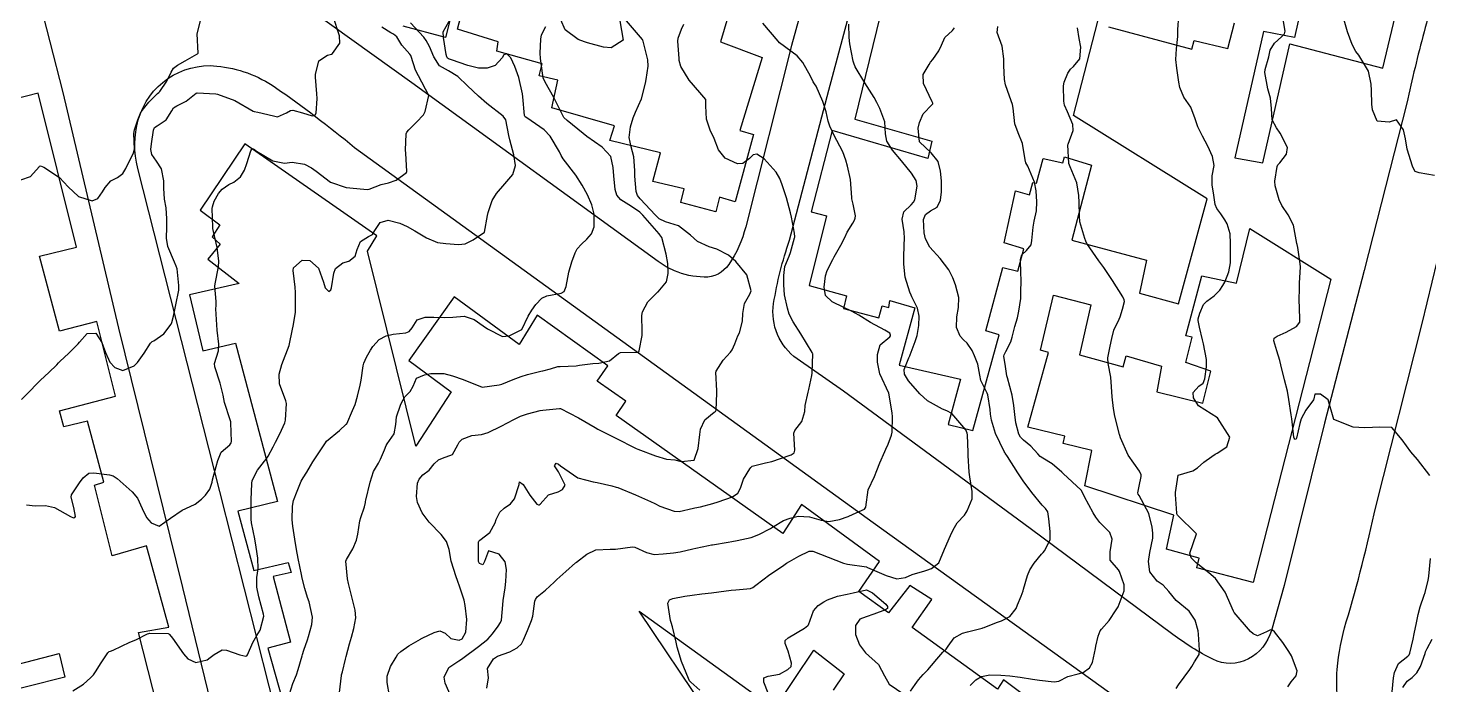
# Model space of a CAD drawing. Header units: metres. Extents: x 286371 to 293043, y 7462578 to 7466404.
# Drawn here: x 286510.7 to 286655.4, y 7465910.6 to 7465978.4 of the extents above; entities that cross this region are included whole.
import ezdxf

# ---------------------------------------------------------------- set-up
doc = ezdxf.new("R2010")
doc.units = ezdxf.units.M
doc.header["$MEASUREMENT"] = 0
for name, color, linetype in [('Curvas de Nivel 1m', 11, 'Continuous'), ('Curvas de Nivel 5m', 15, 'Continuous'), ('Edificações', 30, 'Continuous'), ('Vias primárias', 230, 'Continuous')]:
    doc.layers.add(name, color=color, linetype=linetype)

msp = doc.modelspace()

# ---------------------------------------------------------------- linework, layer by layer
at = {"layer": 'Curvas de Nivel 1m', "flags": 128}
for points, elevation in [([(286510.02, 7465940.08), (286510.81, 7465940.85), (286511.61, 7465941.71), (286511.78, 7465941.89), (286511.96, 7465942.05), (286512.82, 7465942.84), (286513.64, 7465943.66), (286513.82, 7465943.84), (286514.01, 7465944.02), (286514.85, 7465944.81), (286515.67, 7465945.63), (286515.85, 7465945.81), (286516, 7465945.99), (286516.8, 7465946.87), (286517.69, 7465946.92), (286518.31, 7465945.95), (286518.68, 7465944.92), (286519.13, 7465943.94), (286519.63, 7465943.38), (286520.46, 7465943.08), (286521.63, 7465943.55), (286521.82, 7465943.71), (286521.99, 7465943.9), (286522.68, 7465944.85), (286523.34, 7465945.88), (286523.51, 7465946.04), (286523.67, 7465946.11), (286524.72, 7465946.83), (286525.47, 7465947.85), (286525.54, 7465948.01), (286525.71, 7465948.66), (286525.9, 7465949.67), (286525.93, 7465949.84), (286526.24, 7465951.35), (286526.27, 7465951.84), (286526.09, 7465953.54), (286525.99, 7465953.84), (286525.8, 7465954.23), (286525.11, 7465955.86), (286524.99, 7465956.7), (286525, 7465957.86), (286525.03, 7465958.7), (286524.96, 7465959.86), (286524.78, 7465960.74), (286524.69, 7465961.86), (286524.71, 7465962.64), (286524.46, 7465963.86), (286523.96, 7465964.65), (286523.45, 7465965.36), (286523.37, 7465965.87), (286523.42, 7465966.44), (286523.63, 7465967.87), (286523.75, 7465968.13), (286524.01, 7465968.3), (286524.95, 7465968.92), (286525.52, 7465969.84), (286525.72, 7465970.16), (286526.04, 7465970.36), (286527.01, 7465970.86), (286528.06, 7465971.66), (286528.16, 7465971.7), (286530.06, 7465971.62), (286530.24, 7465971.59), (286532.05, 7465970.92), (286533.92, 7465969.83), (286534.03, 7465969.77), (286534.42, 7465969.71), (286536.03, 7465969.34), (286536.46, 7465969.24), (286537.37, 7465969.66), (286537.8, 7465969.9), (286538.04, 7465969.91), (286539.02, 7465969.64), (286540.03, 7465969.33), (286540.29, 7465969.36), (286540.44, 7465969.62), (286540.53, 7465971.14), (286540.51, 7465971.62), (286540.37, 7465973.34), (286540.37, 7465973.62), (286540.72, 7465975.02), (286541.61, 7465975.6), (286542.02, 7465975.7), (286542.13, 7465975.76), (286542.88, 7465976.85), (286542.86, 7465977.58), (286542.18, 7465979.59)], 681), ([(286515.3, 7465910), (286516.42, 7465910.7), (286517.14, 7465911.35), (286517.44, 7465911.68), (286517.66, 7465911.97), (286518.23, 7465912.9), (286518.93, 7465913.95), (286519.07, 7465914.06), (286519.19, 7465914.1), (286519.47, 7465914.22), (286521.2, 7465915.02), (286521.81, 7465915.29), (286523.02, 7465915.88), (286523.15, 7465915.94), (286523.22, 7465915.95), (286525.14, 7465915.92), (286525.22, 7465915.91), (286525.3, 7465915.84), (286525.61, 7465915.43), (286526.75, 7465913.82), (286527.17, 7465913.33), (286528.02, 7465912.94), (286529.17, 7465913.2), (286529.5, 7465913.45), (286529.92, 7465913.77), (286530.72, 7465914.23), (286531.18, 7465914.22), (286532.57, 7465913.73), (286533.17, 7465913.58), (286533.27, 7465913.62), (286533.33, 7465913.72), (286533.89, 7465915.01), (286534.32, 7465915.71), (286534.64, 7465916.28), (286535.03, 7465917.7), (286535.01, 7465917.92), (286534.51, 7465919.71), (286534.3, 7465920.7), (286534.31, 7465921.71), (286534.44, 7465922.59), (286534.41, 7465923.71), (286534.24, 7465924.82), (286534.09, 7465925.71), (286533.76, 7465927.34), (286533.72, 7465927.72), (286533.73, 7465929.41), (286533.72, 7465929.72), (286533.78, 7465931.39), (286533.84, 7465931.72), (286534.39, 7465932.79), (286535.1, 7465933.7), (286535.28, 7465933.91), (286535.49, 7465934.24), (286536, 7465935.19), (286536.24, 7465935.68), (286536.67, 7465936.54), (286537.2, 7465937.67), (286537.27, 7465937.94), (286537.38, 7465939.67), (286537.32, 7465939.93), (286536.65, 7465941.68), (286536.61, 7465942.67), (286536.88, 7465943.67), (286537.66, 7465945.65), (286538.01, 7465947.33), (286538.08, 7465947.65), (286538.31, 7465949.05), (286538.32, 7465949.65), (286538.29, 7465951.1), (286538.26, 7465951.65), (286538.05, 7465953.38), (286538.11, 7465953.65), (286539, 7465954.44), (286539.8, 7465954.42), (286540.68, 7465953.61), (286541.2, 7465952.17), (286541.36, 7465951.6), (286541.75, 7465951.22), (286541.95, 7465951.39), (286542.01, 7465951.59), (286542.25, 7465953.11), (286542.44, 7465953.58), (286543.2, 7465954.17), (286543.8, 7465954.35), (286544.48, 7465954.87), (286544.69, 7465955.55), (286545.01, 7465956.36), (286545.83, 7465956.9), (286546.25, 7465957.11), (286546.5, 7465957.52), (286547.05, 7465958.32), (286547.86, 7465958.57), (286549.09, 7465958.25), (286549.85, 7465957.91), (286550.64, 7465957.46), (286551.83, 7465956.75), (286552.98, 7465956.27), (286553.83, 7465956.15), (286555.15, 7465956.07), (286555.83, 7465956.14), (286556.66, 7465956.54), (286557.84, 7465957.35), (286558.15, 7465959.07), (286558.22, 7465959.35), (286558.63, 7465960.6), (286559.06, 7465961.34), (286559.92, 7465962.33), (286560.74, 7465963.3), (286561.03, 7465964.22), (286560.86, 7465965.3), (286560.44, 7465966.85), (286560.34, 7465967.31), (286560.02, 7465968.92), (286559.76, 7465969.32), (286558.05, 7465970.6), (286557.19, 7465971.36), (286556.08, 7465972.42), (286555.06, 7465973.39), (286554.1, 7465973.97), (286553.19, 7465974.51), (286552.59, 7465975.43), (286552.14, 7465976.49), (286551.81, 7465977.1), (286551.56, 7465977.44), (286550.18, 7465978.95)], 683), ([(286537.69, 7465909.66), (286538.02, 7465910.76), (286538.4, 7465911.65), (286538.59, 7465912.2), (286539, 7465913.64), (286539.04, 7465913.77), (286539.18, 7465914.2), (286539.54, 7465915.29), (286539.64, 7465915.63), (286539.98, 7465916.87), (286540.06, 7465917.62), (286539.7, 7465919.19), (286539.55, 7465919.63), (286539.28, 7465920.58), (286539, 7465921.64), (286538.91, 7465922.03), (286538.59, 7465923.65), (286538.42, 7465924.58), (286538.24, 7465925.65), (286538.03, 7465927.01), (286537.97, 7465927.66), (286537.99, 7465929.08), (286538.11, 7465929.65), (286538.47, 7465930.62), (286538.9, 7465931.64), (286539.1, 7465931.99), (286539.47, 7465932.59), (286539.87, 7465933.24), (286540.11, 7465933.63), (286540.65, 7465934.46), (286541.41, 7465935.61), (286541.52, 7465935.76), (286542.84, 7465936.88), (286543.54, 7465937.51), (286543.57, 7465937.53), (286543.59, 7465937.56), (286544.2, 7465938.92), (286544.47, 7465939.55), (286544.72, 7465940.41), (286544.97, 7465941.54), (286545.09, 7465942.06), (286545.31, 7465943.54), (286545.37, 7465943.81), (286545.65, 7465944.44), (286546.04, 7465945.15), (286546.29, 7465945.53), (286546.94, 7465946.25), (286547.68, 7465946.64), (286548.38, 7465946.8), (286549.69, 7465946.96), (286550.06, 7465947.1), (286550.35, 7465947.46), (286550.87, 7465948.29), (286551.71, 7465948.55), (286552.59, 7465948.55), (286553.71, 7465948.54), (286554.54, 7465948.57), (286555.71, 7465948.68), (286556.75, 7465948.33), (286557.7, 7465947.68), (286558.15, 7465947.35), (286559.68, 7465946.56), (286560.37, 7465946.63), (286561.69, 7465947.29), (286562.33, 7465948.67), (286562.7, 7465949.28), (286563.13, 7465949.88), (286563.74, 7465950.52), (286564.25, 7465950.75), (286565.75, 7465951.05), (286566.07, 7465951.23), (286566.26, 7465951.72), (286566.55, 7465953.22), (286566.84, 7465954.26), (286567.18, 7465955.2), (286567.4, 7465955.62), (286567.83, 7465956.1), (286568.39, 7465956.63), (286568.87, 7465957.18), (286569.16, 7465957.87), (286569.16, 7465959.18), (286568.92, 7465960.15), (286568.47, 7465961.19), (286567.92, 7465962.2), (286567.27, 7465963.2), (286565.96, 7465964.91), (286565.76, 7465965.23), (286565.56, 7465965.64), (286564.6, 7465967.25), (286564, 7465967.9), (286562.19, 7465969.12), (286562.02, 7465969.22), (286561.98, 7465969.29), (286561.95, 7465969.36), (286561.79, 7465971.29), (286561.75, 7465971.6), (286561.38, 7465973.3), (286560.97, 7465974.43), (286560.55, 7465975.31), (286560.13, 7465975.72), (286559.82, 7465975.62), (286559.64, 7465975.32), (286558.93, 7465974.52), (286558.11, 7465974.24), (286557.2, 7465974.27), (286556.11, 7465974.52), (286554.41, 7465975.11), (286554.12, 7465975.23), (286554.02, 7465975.3), (286553.95, 7465975.41), (286553.88, 7465975.66), (286553.59, 7465977.41), (286553.57, 7465978.01), (286554.18, 7465979.11)], 684), ([(286548.01, 7465909.5), (286547.77, 7465910.87), (286547.77, 7465911.51), (286548.13, 7465912.53), (286548.7, 7465913.49), (286548.89, 7465913.78), (286549.18, 7465914.08), (286550.02, 7465914.65), (286551.2, 7465915.36), (286551.26, 7465915.39), (286551.4, 7465915.45), (286552.63, 7465916.02), (286553.22, 7465916.2), (286553.76, 7465915.96), (286554.34, 7465915.41), (286555.2, 7465915.24), (286555.52, 7465915.39), (286555.9, 7465916.07), (286556.01, 7465917.37), (286555.83, 7465918.8), (286555.71, 7465919.38), (286555.28, 7465920.71), (286555.05, 7465921.39), (286554.91, 7465921.78), (286554.38, 7465923.4), (286554.16, 7465924.58), (286553.89, 7465925.41), (286553.36, 7465926.13), (286552.1, 7465927.43), (286551.4, 7465928.38), (286550.9, 7465929.45), (286550.81, 7465930.07), (286550.92, 7465931.45), (286551.06, 7465931.85), (286551.47, 7465932.31), (286552.12, 7465932.78), (286552.64, 7465933.43), (286553.06, 7465933.85), (286553.49, 7465934.02), (286554.51, 7465934.39), (286555.07, 7465935.39), (286555.22, 7465935.68), (286555.52, 7465935.98), (286556.53, 7465936.37), (286557.53, 7465936.46), (286558.22, 7465936.66), (286559.54, 7465937.32), (286560.84, 7465938.01), (286561.56, 7465938.35), (286562.25, 7465938.6), (286563.56, 7465938.92), (286563.85, 7465938.97), (286565.56, 7465939.15), (286565.66, 7465939.13), (286567.55, 7465938.18), (286569.25, 7465937.18), (286569.53, 7465937.01), (286569.87, 7465936.83), (286571.52, 7465936.01), (286573.29, 7465935.12), (286573.5, 7465935.02), (286573.65, 7465934.96), (286575.49, 7465934.27), (286576.63, 7465933.93), (286577.49, 7465933.83), (286578.13, 7465933.69), (286579.49, 7465933.82), (286579.9, 7465935.01), (286580.07, 7465936.46), (286580.15, 7465937.01), (286580.57, 7465937.98), (286581.56, 7465938.75), (286581.7, 7465938.85), (286581.76, 7465938.98), (286581.83, 7465940.74), (286581.83, 7465940.98), (286581.73, 7465942.88), (286581.75, 7465942.98), (286582.49, 7465944.13), (286583.22, 7465944.96), (286583.41, 7465945.21), (286583.67, 7465945.82), (286584, 7465946.63), (286584.15, 7465946.95), (286584.48, 7465948.16), (286584.5, 7465948.94), (286584.68, 7465949.99), (286585.24, 7465950.93), (286585.38, 7465951.3), (286584.93, 7465952.94), (286583.8, 7465954.32), (286583.03, 7465954.97), (286581.82, 7465955.58), (286581.02, 7465955.81), (286579.83, 7465956.37), (286579.09, 7465957.03), (286577.86, 7465957.99), (286576.52, 7465958.4), (286575.87, 7465958.71), (286575.47, 7465959.08), (286573.9, 7465960.78), (286573.63, 7465961.11), (286573.5, 7465961.52), (286573.36, 7465963.11), (286573.36, 7465963.69), (286573.25, 7465965.12), (286572.96, 7465966.14), (286572.75, 7465967.12), (286572.91, 7465968.22), (286573.18, 7465969.12), (286573.42, 7465969.73), (286574.05, 7465971.1), (286574.46, 7465972.71), (286574.52, 7465973.1), (286574.72, 7465974.48), (286574.71, 7465975.1), (286574.2, 7465977.05), (286574.18, 7465977.1), (286574.15, 7465977.23), (286572.48, 7465979.13)], 686), ([(286558.08, 7465910.29), (286558.24, 7465911.34), (286558.12, 7465912.3), (286558.77, 7465913.33), (286559.18, 7465913.59), (286560.45, 7465914.04), (286561.19, 7465914.44), (286561.64, 7465914.85), (286561.87, 7465915.28), (286562.25, 7465916.25), (286562.69, 7465917.27), (286562.81, 7465917.71), (286563.03, 7465919.27), (286563.09, 7465919.45), (286563.27, 7465919.71), (286564.13, 7465920.41), (286565.02, 7465921.24), (286565.16, 7465921.37), (286565.3, 7465921.51), (286566.22, 7465922.32), (286567.22, 7465923.21), (286567.28, 7465923.25), (286567.33, 7465923.29), (286568.41, 7465924.11), (286569.34, 7465924.56), (286570.81, 7465924.62), (286571.35, 7465924.62), (286573.1, 7465924.86), (286573.35, 7465924.83), (286574.54, 7465924.3), (286575.34, 7465924.09), (286576.27, 7465924.14), (286577.34, 7465924.25), (286578.03, 7465924.36), (286579.35, 7465924.66), (286579.65, 7465924.72), (286580.97, 7465925), (286581.28, 7465925.07), (286581.36, 7465925.08), (286582.99, 7465925.34), (286583.36, 7465925.42), (286583.92, 7465925.52), (286585.37, 7465925.82), (286586.15, 7465926.14), (286587.38, 7465926.76), (286587.46, 7465926.82), (286587.56, 7465926.89), (286588.7, 7465927.57), (286589.4, 7465927.84), (286590.23, 7465928.03), (286591.4, 7465927.95), (286592.6, 7465927.61), (286593.39, 7465927.49), (286594.5, 7465927.69), (286595.4, 7465928.01), (286595.92, 7465928.25), (286597.06, 7465928.75), (286597.2, 7465928.97), (286597.44, 7465930.74), (286598.09, 7465932.11), (286598.35, 7465932.73), (286598.67, 7465933.55), (286599.17, 7465934.72), (286599.28, 7465934.94), (286599.52, 7465935.47), (286599.86, 7465936.38), (286599.92, 7465936.71), (286599.97, 7465938.3), (286599.94, 7465938.71), (286599.59, 7465940.71), (286598.67, 7465942.73), (286598.43, 7465943.94), (286598.43, 7465944.73), (286598.68, 7465945.72), (286599.68, 7465946.55), (286599.76, 7465946.64), (286599.77, 7465946.71), (286599.69, 7465946.9), (286599.18, 7465947.23), (286597.7, 7465948.03), (286596.48, 7465948.76), (286595.72, 7465949.19), (286594.93, 7465949.58), (286593.73, 7465950.15), (286593.05, 7465950.81), (286592.92, 7465951.65), (286593.05, 7465952.82), (286593.23, 7465953.37), (286593.8, 7465954.51), (286593.9, 7465954.71), (286593.95, 7465954.8), (286594.63, 7465955.98), (286595.04, 7465956.79), (286595.3, 7465957.32), (286595.86, 7465958.26), (286596.05, 7465958.59), (286596.12, 7465958.77), (286596.13, 7465959.03), (286595.89, 7465960.23), (286595.77, 7465960.78), (286595.76, 7465960.92), (286595.62, 7465962.77), (286595.33, 7465964.15), (286595.15, 7465964.78), (286594.82, 7465965.63), (286594.21, 7465966.79), (286594, 7465967.18), (286593.49, 7465968.28), (286593.32, 7465968.8), (286593.1, 7465969.75), (286592.78, 7465970.81), (286592.08, 7465972.4), (286591.91, 7465972.65), (286591.78, 7465972.83), (286591.49, 7465973.44), (286590.69, 7465974.85), (286590.12, 7465975.53), (286588.31, 7465976.88), (286588.15, 7465977.03), (286586.58, 7465978.91)], 688), ([(286571.82, 7465979.14), (286572.14, 7465977.13), (286570.92, 7465976.36), (286570.13, 7465976.41), (286568.46, 7465976.87), (286568.14, 7465976.97), (286567.51, 7465977.2), (286566.17, 7465978.2), (286565.7, 7465979.23)], 686), ([(286640.79, 7465910.41), (286641.14, 7465910.93), (286641.67, 7465911.55), (286641.76, 7465912.07), (286641.18, 7465913.61), (286640.91, 7465914.08), (286640.28, 7465915), (286639.42, 7465916.1), (286639.22, 7465916.28), (286639.02, 7465916.31), (286638.58, 7465916.11), (286637.65, 7465915.69), (286637.21, 7465915.9), (286636.95, 7465916.14), (286635.25, 7465918.09), (286635.21, 7465918.17), (286635.19, 7465918.23), (286634.33, 7465920.18), (286633.31, 7465921.61), (286632.64, 7465922.2), (286631.33, 7465923.23), (286630.83, 7465923.72), (286630.69, 7465924.23), (286631.37, 7465926.22), (286629.4, 7465928.13), (286629.34, 7465928.26), (286629.32, 7465928.34), (286629.19, 7465930.26), (286629.21, 7465930.49), (286629.46, 7465932.25), (286631, 7465932.71), (286631.48, 7465933.02), (286632.11, 7465933.59), (286632.94, 7465934.2), (286633.28, 7465934.42), (286633.5, 7465934.52), (286634.5, 7465935.19), (286634.8, 7465936.18), (286633.55, 7465938.19), (286631.57, 7465939.41), (286631.05, 7465940.23), (286631.02, 7465940.8), (286631.6, 7465941.43), (286632.05, 7465941.77), (286632.21, 7465942.22), (286632.4, 7465943.44), (286632.4, 7465944.21), (286632.07, 7465945.82), (286631.99, 7465946.22), (286631.69, 7465947.53), (286631.53, 7465948.23), (286631.54, 7465948.4), (286631.72, 7465948.99), (286632.1, 7465949.86), (286632.43, 7465950.21), (286633.19, 7465950.76), (286633.76, 7465951.35), (286634.1, 7465951.85), (286634.3, 7465952.19), (286634.72, 7465953.24), (286634.88, 7465954.18), (286634.88, 7465955.23), (286634.88, 7465956.17), (286634.85, 7465957.18), (286634.54, 7465958.18), (286634.29, 7465958.61), (286633.88, 7465959.24), (286633.47, 7465959.77), (286633.29, 7465960.2), (286633.11, 7465961.4), (286632.99, 7465962.2), (286632.98, 7465963.16), (286633.18, 7465964.2), (286633.03, 7465965.14), (286632.54, 7465966.21), (286632, 7465967.24), (286631.49, 7465968.22), (286631.23, 7465969.03), (286630.78, 7465970.23), (286630.06, 7465971.28), (286629.63, 7465972.25), (286629.54, 7465972.8), (286629.34, 7465974.26), (286629.22, 7465975.15), (286629.29, 7465976.26), (286629.44, 7465977.54), (286629.45, 7465978.26), (286629.54, 7465979.61)], 693), ([(286655.47, 7465932.23), (286654.2, 7465933.87), (286653.51, 7465934.66), (286652.62, 7465935.9), (286651.54, 7465937.17), (286650.26, 7465937.21), (286649.54, 7465937.19), (286648.73, 7465937.15), (286647.54, 7465937.2), (286645.55, 7465938.01), (286644.98, 7465940.02), (286644.18, 7465940.62), (286643.59, 7465940.61), (286643.49, 7465940.14), (286643.45, 7465940.05), (286642.64, 7465938.98), (286642.17, 7465938.07), (286642.02, 7465937.6), (286641.7, 7465936.07), (286641.64, 7465935.96), (286641.52, 7465935.99), (286641.46, 7465936.08), (286641.42, 7465936.19), (286641.2, 7465938.08), (286641.14, 7465938.5), (286640.91, 7465940.08), (286640.76, 7465940.92), (286640.46, 7465942.09), (286640.08, 7465943.66), (286639.98, 7465944.1), (286639.66, 7465945.08), (286639.34, 7465946.11), (286639.39, 7465946.4), (286639.68, 7465946.61), (286640.61, 7465947.01), (286641.7, 7465947.59), (286642.02, 7465948.06), (286642, 7465949.8), (286641.98, 7465950.06), (286642, 7465951.82), (286642.01, 7465952.06), (286642.09, 7465953.76), (286642.08, 7465954.06), (286641.82, 7465955.77), (286641.75, 7465956.07), (286641.72, 7465956.18), (286641.38, 7465958.07), (286640.82, 7465959.14), (286640.17, 7465960.09), (286639.9, 7465960.66), (286639.49, 7465962.1), (286639.44, 7465962.59), (286639.68, 7465964.1), (286639.77, 7465964.28), (286639.96, 7465964.5), (286640.67, 7465965.39), (286640.76, 7465966.08), (286640.01, 7465967.56), (286639.61, 7465968.1), (286639.19, 7465968.94), (286639.12, 7465970.11), (286639.01, 7465971.16), (286638.74, 7465972.11), (286638.42, 7465973.8), (286638.45, 7465974.12), (286638.82, 7465975.41), (286638.99, 7465976.11), (286639.41, 7465976.84), (286640.15, 7465977.48), (286640.46, 7465977.79), (286640.52, 7465978.09), (286640.19, 7465980.09)], 694), ([(286510.53, 7465929.2), (286511.41, 7465929.1), (286512.49, 7465929.13), (286513.41, 7465928.92), (286515.06, 7465928), (286515.39, 7465927.87), (286515.51, 7465927.88), (286515.59, 7465927.99), (286515.41, 7465928.93), (286515.13, 7465930), (286515.18, 7465930.25), (286515.43, 7465930.65), (286515.98, 7465931.46), (286516.39, 7465931.98), (286516.97, 7465932.46), (286517.46, 7465932.51), (286519.09, 7465932.31), (286519.46, 7465932.18), (286519.87, 7465931.93), (286521.43, 7465930.56), (286521.98, 7465929.9), (286522.48, 7465928.81), (286522.92, 7465927.88), (286523.39, 7465927.33), (286524.23, 7465927.01), (286525.39, 7465927.84), (286526.59, 7465928.65), (286527.41, 7465929.03), (286527.95, 7465929.28), (286528.61, 7465929.8), (286529.01, 7465930.21), (286529.44, 7465930.82), (286529.69, 7465931.54), (286529.74, 7465931.78), (286530.1, 7465933.15), (286530.28, 7465933.77), (286530.62, 7465934.64), (286531.51, 7465935.4), (286531.67, 7465935.6), (286531.71, 7465935.75), (286531.62, 7465937.68), (286531.61, 7465937.75), (286531.55, 7465937.96), (286530.98, 7465939.76), (286530.82, 7465940.53), (286530.54, 7465941.77), (286529.97, 7465943.44), (286529.94, 7465943.78), (286530.34, 7465945.09), (286530.37, 7465945.77), (286530.22, 7465947.24), (286530.19, 7465947.78), (286530.09, 7465949.41), (286530.1, 7465949.78), (286530.12, 7465950.17), (286529.97, 7465951.78), (286529.99, 7465952), (286530.36, 7465953.77), (286530.39, 7465954.36), (286530.21, 7465955.77), (286529.85, 7465957.39), (286529.78, 7465957.7), (286529.77, 7465957.78), (286529.78, 7465957.85), (286529.71, 7465959.78), (286529.73, 7465959.94), (286529.9, 7465960.53), (286530.34, 7465961.34), (286530.72, 7465961.76), (286531.43, 7465962.24), (286531.93, 7465962.5), (286532.64, 7465963.03), (286533.02, 7465963.73), (286533.27, 7465964.41), (286533.7, 7465965.72), (286533.78, 7465965.91), (286533.98, 7465965.95), (286534.29, 7465965.71), (286535.96, 7465964.7), (286537.16, 7465964.46), (286537.96, 7465964.56), (286539.23, 7465964.36), (286539.95, 7465963.98), (286540.45, 7465963.62), (286541.93, 7465962.48), (286543.53, 7465961.96), (286543.92, 7465961.92), (286545.7, 7465961.75), (286545.91, 7465961.77), (286547.16, 7465962.27), (286547.92, 7465962.44), (286548.71, 7465962.71), (286549.76, 7465963.48), (286549.82, 7465963.6), (286549.69, 7465965.48), (286549.68, 7465965.78), (286549.74, 7465967.48), (286549.82, 7465967.67), (286550.01, 7465967.88), (286550.81, 7465968.68), (286551.51, 7465969.45), (286551.69, 7465969.8), (286552.06, 7465971.44), (286551.02, 7465973.46), (286550.69, 7465974.05), (286550.24, 7465975.47), (286550.21, 7465975.56), (286550.13, 7465975.69), (286549.3, 7465976.64), (286548.78, 7465977.49), (286548.41, 7465977.75), (286548.16, 7465977.89), (286547.22, 7465978.47)], 682), ([(286554.38, 7465909.41), (286553.75, 7465910.8), (286553.65, 7465911.42), (286554.15, 7465912.42), (286555.17, 7465913.1), (286555.36, 7465913.21), (286555.59, 7465913.39), (286557.19, 7465914.58), (286558.17, 7465915.34), (286558.66, 7465915.88), (286559.22, 7465916.69), (286559.49, 7465917.07), (286559.58, 7465917.32), (286559.71, 7465918.87), (286559.76, 7465919.32), (286559.97, 7465920.63), (286560.04, 7465921.31), (286560.11, 7465922.52), (286559.97, 7465923.31), (286559.34, 7465924.1), (286558.23, 7465924.45), (286557.82, 7465923.35), (286557.67, 7465923), (286557.32, 7465923.14), (286557.22, 7465923.36), (286557.21, 7465925.22), (286557.22, 7465925.36), (286557.25, 7465925.46), (286557.36, 7465925.57), (286558.37, 7465926.34), (286558.92, 7465927.33), (286559.04, 7465927.68), (286559.4, 7465928.44), (286559.86, 7465928.87), (286560.5, 7465929.31), (286560.91, 7465929.81), (286561.4, 7465931.3), (286561.41, 7465931.33), (286561.45, 7465931.56), (286561.81, 7465931.29), (286562.5, 7465930.2), (286563.23, 7465929.27), (286563.41, 7465929.2), (286563.47, 7465929.21), (286563.56, 7465929.26), (286564.44, 7465930.24), (286565.43, 7465930.53), (286565.88, 7465930.79), (286566.15, 7465931.22), (286565.46, 7465932.62), (286565.06, 7465933.24), (286565.21, 7465933.51), (286565.48, 7465933.4), (286565.69, 7465933.23), (286567.46, 7465932), (286569.06, 7465931.57), (286569.45, 7465931.51), (286570.97, 7465931.15), (286571.44, 7465931.04), (286571.6, 7465930.99), (286573.43, 7465930.23), (286574.97, 7465929.54), (286575.42, 7465929.33), (286575.95, 7465929.08), (286577.41, 7465928.54), (286577.92, 7465928.53), (286579.41, 7465928.86), (286579.55, 7465928.89), (286580.14, 7465929.01), (286581.42, 7465929.35), (286581.96, 7465929.52), (286583.43, 7465930.03), (286583.99, 7465930.39), (286584.27, 7465930.94), (286584.56, 7465931.84), (286585.22, 7465932.93), (286585.33, 7465933.07), (286585.48, 7465933.18), (286586.84, 7465933.55), (286587.49, 7465933.68), (286588.4, 7465933.97), (286589.5, 7465934.36), (286589.8, 7465934.56), (286589.89, 7465934.86), (286589.78, 7465936.61), (286589.88, 7465936.86), (286590.6, 7465937.79), (286590.9, 7465938.84), (286590.96, 7465939.46), (286591.24, 7465940.84), (286591.31, 7465941.12), (286591.62, 7465942.54), (286591.68, 7465942.78), (286591.68, 7465942.83), (286591.72, 7465944.77), (286591.7, 7465944.83), (286591.66, 7465944.92), (286590.51, 7465946.85), (286589.7, 7465948.07), (286589.3, 7465948.87), (286589.12, 7465949.48), (286588.82, 7465950.88), (286588.74, 7465951.9), (286588.73, 7465952.88), (286588.86, 7465953.81), (286589.29, 7465954.87), (286589.43, 7465955.25), (286589.83, 7465956.74), (286589.87, 7465956.83), (286589.87, 7465956.86), (286589.84, 7465957.22), (286589.55, 7465958.87), (286589.43, 7465959.32), (286589, 7465960.88), (286588.58, 7465962.22), (286588.34, 7465962.89), (286587.94, 7465963.54), (286586.7, 7465964.91), (286585.97, 7465965.37), (286585.58, 7465965.33), (286585.2, 7465964.94), (286584.5, 7465964.41), (286583.96, 7465964.38), (286582.67, 7465964.97), (286581.98, 7465965.82), (286581.53, 7465966.99), (286581.15, 7465967.86), (286580.74, 7465969), (286580.69, 7465970.36), (286580.67, 7465971.01), (286580.06, 7465971.74), (286578.96, 7465973.03), (286578.1, 7465974.43), (286577.93, 7465975.05), (286577.92, 7465975.25), (286577.81, 7465977.05), (286577.84, 7465977.36), (286578.16, 7465978.27), (286578.41, 7465978.8)], 687), ([(286580.05, 7465910.08), (286579.13, 7465910.9), (286579.01, 7465911.03), (286578.9, 7465911.27), (286578.16, 7465913.04), (286577.73, 7465914.51), (286577.63, 7465915.05), (286577.23, 7465916.61), (286577.09, 7465917.06), (286577.04, 7465917.26), (286576.77, 7465919.06), (286576.94, 7465919.39), (286577.27, 7465919.54), (286578.53, 7465919.78), (286579.28, 7465919.9), (286580.26, 7465920.03), (286581.28, 7465920.14), (286582.03, 7465920.23), (286583.29, 7465920.4), (286583.79, 7465920.45), (286585.29, 7465920.57), (286585.54, 7465920.68), (286585.86, 7465920.93), (286587.31, 7465922.03), (286588.59, 7465922.88), (286589.03, 7465923.17), (286589.33, 7465923.37), (286590.29, 7465923.9), (286591.35, 7465924.44), (286591.74, 7465924.43), (286593.33, 7465923.82), (286594.92, 7465923.18), (286595.32, 7465923.07), (286597.27, 7465922.79), (286597.31, 7465922.78), (286597.4, 7465922.74), (286599.3, 7465921.9), (286600.42, 7465921.57), (286601.3, 7465921.7), (286601.98, 7465922), (286603.31, 7465922.4), (286603.5, 7465922.46), (286603.99, 7465922.64), (286604.74, 7465923.22), (286605.34, 7465924.62), (286605.95, 7465926.03), (286606.24, 7465926.61), (286606.66, 7465927.33), (286607.4, 7465928.14), (286607.59, 7465928.4), (286607.69, 7465928.59), (286608.18, 7465929.82), (286608.21, 7465930.58), (286607.95, 7465932.09), (286607.89, 7465932.59), (286607.78, 7465934.31), (286607.77, 7465934.59), (286607.71, 7465936.42), (286607.67, 7465936.59), (286607.54, 7465936.95), (286606.1, 7465938.62), (286605.57, 7465938.91), (286605.13, 7465939.07), (286603.58, 7465939.95), (286602.79, 7465940.67), (286601.61, 7465942), (286601.21, 7465942.69), (286601.18, 7465943.15), (286601.65, 7465944.38), (286601.75, 7465944.59), (286601.78, 7465944.68), (286602.31, 7465946.04), (286602.51, 7465946.67), (286602.67, 7465947.7), (286602.71, 7465948.67), (286602.56, 7465949.5), (286601.97, 7465950.68), (286601.89, 7465950.82), (286601.75, 7465951.13), (286601.28, 7465952.69), (286601.13, 7465954.03), (286601.12, 7465954.69), (286601.16, 7465956.03), (286601.22, 7465956.68), (286601.17, 7465957.36), (286600.96, 7465958.69), (286601.12, 7465959.44), (286601.89, 7465960.15), (286602.14, 7465960.42), (286602.26, 7465960.67), (286602.51, 7465962.08), (286602.42, 7465962.67), (286601.94, 7465963.44), (286600.9, 7465964.69), (286599.98, 7465965.81), (286599.39, 7465966.71), (286599.25, 7465967.47), (286599.17, 7465968.72), (286598.66, 7465970.11), (286598.35, 7465970.73), (286598.06, 7465971.24), (286597.1, 7465972.75), (286596.11, 7465974.39), (286595.96, 7465974.77), (286595.91, 7465974.97), (286595.56, 7465976.77), (286595.5, 7465977.43), (286595.46, 7465978.78)], 689), ([(286608, 7465910.58), (286608.57, 7465911.14), (286609.15, 7465911.49), (286610.03, 7465911.67), (286611.15, 7465911.64), (286612.1, 7465911.57), (286613.15, 7465911.43), (286614.42, 7465911.21), (286615.14, 7465911.11), (286616.66, 7465910.93), (286617.14, 7465911.02), (286618.08, 7465911.5), (286619.15, 7465911.77), (286619.65, 7465911.92), (286620.3, 7465912.4), (286620.63, 7465912.94), (286620.93, 7465914.39), (286620.96, 7465914.63), (286621.21, 7465915.64), (286621.42, 7465916.19), (286621.56, 7465916.38), (286622.35, 7465917.26), (286623.06, 7465918.36), (286623.14, 7465918.47), (286623.26, 7465918.68), (286623.9, 7465920.34), (286623.9, 7465920.95), (286623.42, 7465922.34), (286623.32, 7465922.48), (286622.45, 7465923.48), (286622.45, 7465924.36), (286622.67, 7465925.67), (286622.41, 7465926.36), (286621.39, 7465927.37), (286620.95, 7465927.94), (286620.68, 7465928.39), (286619.8, 7465930.03), (286619.63, 7465930.4), (286619.44, 7465930.73), (286617.61, 7465932.43), (286617.47, 7465932.58), (286616.47, 7465933.45), (286615.49, 7465934.02), (286615.22, 7465934.2), (286614.97, 7465934.47), (286614.27, 7465935.25), (286613.51, 7465935.87), (286613.2, 7465936.19), (286613.02, 7465936.5), (286612.7, 7465937.66), (286612.59, 7465938.51), (286612.5, 7465939.44), (286612.31, 7465940.51), (286611.84, 7465942.3), (286611.79, 7465942.52), (286611.64, 7465943.48), (286611.48, 7465944.53), (286611.49, 7465944.69), (286611.66, 7465945.02), (286612.18, 7465946.01), (286612.31, 7465946.51), (286612.59, 7465947.62), (286612.87, 7465948.51), (286613.03, 7465949.2), (286613.21, 7465950.5), (286613.23, 7465951.02), (286613.24, 7465952.5), (286613.23, 7465953.05), (286613.2, 7465954.5), (286613.34, 7465954.98), (286613.82, 7465955.46), (286614.28, 7465956.04), (286614.37, 7465956.49), (286614.48, 7465957.86), (286614.6, 7465958.48), (286614.83, 7465959.53), (286614.88, 7465960.48), (286614.79, 7465961.6), (286614.64, 7465962.48), (286613.95, 7465964.13), (286613.72, 7465964.5), (286613.67, 7465964.79), (286613.39, 7465966.5), (286612.94, 7465967.57), (286612.61, 7465968.52), (286612.43, 7465970.13), (286612.35, 7465970.52), (286612.06, 7465971.37), (286611.63, 7465972.53), (286611.53, 7465973.09), (286611.46, 7465974.53), (286611.45, 7465975.21), (286611.29, 7465976.54), (286610.78, 7465977.93), (286610.86, 7465978.54)], 691), ([(286629.27, 7465910.26), (286629.51, 7465910.64), (286630.69, 7465912.23), (286630.87, 7465912.52), (286631.17, 7465912.99), (286631.63, 7465913.77), (286631.66, 7465914.22), (286631.58, 7465915.86), (286631.53, 7465916.22), (286631.24, 7465917.32), (286630.6, 7465918.23), (286629.27, 7465919.35), (286628.49, 7465920.27), (286627.91, 7465920.9), (286627.3, 7465921.34), (286626.55, 7465922.3), (286626.4, 7465923.37), (286626.56, 7465924.3), (286626.86, 7465925.78), (286626.87, 7465926.29), (286626.77, 7465926.9), (286626.45, 7465928.3), (286625.43, 7465930.17), (286625.34, 7465930.32), (286625.31, 7465930.44), (286625.45, 7465931.13), (286625.64, 7465932.13), (286625.64, 7465932.31), (286625.47, 7465932.69), (286624.32, 7465934.33), (286623.52, 7465936.11), (286623.45, 7465936.35), (286623.42, 7465936.45), (286622.93, 7465938.35), (286622.79, 7465939.13), (286622.66, 7465940.36), (286622.59, 7465941.37), (286622.53, 7465942.36), (286622.24, 7465943.77), (286622.2, 7465944.37), (286622.45, 7465945.58), (286622.62, 7465946.36), (286622.82, 7465947.24), (286623.36, 7465948.35), (286623.47, 7465948.59), (286623.73, 7465949.4), (286623.92, 7465950.17), (286623.9, 7465950.34), (286623.75, 7465950.66), (286622.69, 7465952.36), (286621.79, 7465953.7), (286621.28, 7465954.38), (286620.05, 7465956.18), (286619.94, 7465956.4), (286619.84, 7465956.69), (286619.33, 7465958.41), (286619.27, 7465959.01), (286619.25, 7465960.41), (286619.21, 7465961.11), (286619.02, 7465962.42), (286618.31, 7465964.07), (286618.19, 7465964.43), (286618.09, 7465966.33), (286618.11, 7465966.43), (286618.61, 7465967.82), (286618.58, 7465968.43), (286618.03, 7465969.74), (286617.73, 7465970.44), (286617.65, 7465970.84), (286617.64, 7465972.44), (286617.7, 7465972.82), (286618.09, 7465973.73), (286618.36, 7465974.17), (286618.67, 7465974.43), (286619.32, 7465975.22), (286619.42, 7465976.42), (286619.24, 7465977.33), (286619.06, 7465978.42)], 692), ([(286651.57, 7465909.92), (286651.7, 7465911.36), (286651.81, 7465911.91), (286652.23, 7465912.84), (286653.18, 7465913.59), (286653.34, 7465913.74), (286653.4, 7465913.89), (286653.74, 7465915.35), (286653.86, 7465915.88), (286654.07, 7465917.04), (286654.26, 7465917.88), (286654.46, 7465918.67), (286654.87, 7465919.87), (286654.97, 7465920.17), (286655.3, 7465921.43), (286655.36, 7465921.81), (286655.37, 7465921.86), (286655.53, 7465923.67)], 694)]:
    msp.add_lwpolyline(points, dxfattribs=dict(at, elevation=elevation))
at = {"layer": 'Curvas de Nivel 5m', "flags": 128}
for points, elevation in [([(286509.92, 7465962.75), (286510.92, 7465963.08), (286511.83, 7465964.06), (286511.87, 7465964.13), (286511.95, 7465964.18), (286512.32, 7465964.05), (286513.93, 7465962.97), (286514.81, 7465962.01), (286515.9, 7465961.02), (286517.29, 7465960.58), (286517.9, 7465960.82), (286518.37, 7465961.49), (286518.63, 7465961.95), (286519.24, 7465962.63), (286519.93, 7465962.99), (286520.47, 7465963.4), (286520.79, 7465963.92), (286521.58, 7465965.51), (286521.68, 7465965.9), (286521.6, 7465967.5), (286521.67, 7465967.9), (286522.02, 7465968.93), (286522.3, 7465969.62), (286522.46, 7465969.89), (286523.17, 7465970.76), (286524.06, 7465971.65), (286524.18, 7465971.75), (286524.29, 7465971.86), (286525.02, 7465972.91), (286525.46, 7465973.84), (286525.69, 7465974.25), (286526.11, 7465974.58), (286526.91, 7465975.02), (286528.12, 7465975.7), (286528.19, 7465975.73), (286528.26, 7465975.8), (286528.15, 7465977.8), (286528.55, 7465979.42)], 680), ([(286655.93, 7465963.18), (286654.35, 7465963.47), (286653.94, 7465963.59), (286653.79, 7465963.89), (286653.69, 7465964.15), (286653.12, 7465965.9), (286652.94, 7465966.96), (286652.73, 7465967.9), (286652.03, 7465968.93), (286651.28, 7465968.67), (286650.03, 7465968.79), (286649.53, 7465969.95), (286649.47, 7465970.54), (286649.44, 7465971.95), (286649.42, 7465972.62), (286649.13, 7465973.96), (286648.13, 7465975.6), (286647.82, 7465975.98), (286647.43, 7465976.7), (286646.97, 7465977.99), (286646.49, 7465979.7)], 695), ([(286542.85, 7465909.85), (286543.06, 7465911.58), (286543.07, 7465911.65), (286543.15, 7465911.97), (286543.47, 7465913.27), (286543.54, 7465913.57), (286543.89, 7465914.87), (286544.08, 7465915.56), (286544.34, 7465916.43), (286544.54, 7465917.55), (286544.47, 7465918.33), (286544.17, 7465919.56), (286543.78, 7465921.07), (286543.69, 7465921.57), (286543.51, 7465923.38), (286543.56, 7465923.57), (286544.24, 7465924.67), (286544.61, 7465925.56), (286544.74, 7465926.18), (286544.96, 7465927.55), (286545.04, 7465927.91), (286545.42, 7465929), (286545.53, 7465929.43), (286545.55, 7465929.54), (286545.57, 7465929.68), (286546.01, 7465931.53), (286546.37, 7465932.63), (286546.87, 7465933.51), (286547.1, 7465933.9), (286547.5, 7465934.88), (286547.67, 7465935.34), (286547.78, 7465935.5), (286548.49, 7465936.53), (286548.68, 7465937.49), (286548.75, 7465938.29), (286549.14, 7465939.48), (286549.27, 7465939.79), (286549.59, 7465940.35), (286550.15, 7465940.91), (286550.47, 7465941.46), (286550.79, 7465942.28), (286551.62, 7465942.6), (286552.29, 7465942.76), (286553.62, 7465942.74), (286554.51, 7465942.51), (286555.62, 7465942.13), (286557.6, 7465941.35), (286559.35, 7465941.59), (286559.61, 7465941.65), (286560.79, 7465942.13), (286561.62, 7465942.46), (286562.26, 7465942.65), (286563.63, 7465942.99), (286563.85, 7465943.04), (286564.63, 7465943.25), (286565.41, 7465943.46), (286565.64, 7465943.49), (286567.3, 7465943.55), (286567.64, 7465943.6), (286569.02, 7465943.8), (286569.64, 7465943.82), (286570.75, 7465944.05), (286571.66, 7465944.81), (286571.87, 7465944.92), (286573.65, 7465944.97), (286573.75, 7465945), (286573.81, 7465945.1), (286574.1, 7465946.68), (286574.12, 7465947.1), (286574.07, 7465948.74), (286574.13, 7465949.1), (286574.69, 7465950.14), (286575.61, 7465951.08), (286575.69, 7465951.14), (286575.76, 7465951.19), (286576.61, 7465952.22), (286576.81, 7465953.06), (286576.75, 7465954.11), (286576.6, 7465955.06), (286576.14, 7465956.77), (286575.94, 7465957.07), (286575.85, 7465957.18), (286574.19, 7465959.1), (286573.88, 7465959.4), (286573.02, 7465959.98), (286571.9, 7465960.67), (286571.5, 7465961.14), (286571.32, 7465961.74), (286571.17, 7465963.15), (286571.1, 7465964), (286570.88, 7465965.15), (286569.98, 7465966.09), (286568.41, 7465967.19), (286568, 7465967.51), (286566.38, 7465968.86), (286566.02, 7465969.16), (286565.98, 7465969.23), (286565.94, 7465969.31), (286564.99, 7465971.24), (286564.08, 7465972.81), (286563.89, 7465973.26), (286563.84, 7465973.51), (286563.6, 7465975.26), (286563.59, 7465975.81), (286563.63, 7465977.26), (286563.71, 7465977.71), (286564.17, 7465978.54)], 685), ([(286601.81, 7465909.99), (286602.29, 7465910.67), (286602.64, 7465911.16), (286603.15, 7465911.69), (286603.62, 7465912.18), (286604, 7465912.64), (286604.53, 7465913.28), (286605.18, 7465913.99), (286605.5, 7465914.31), (286605.73, 7465914.62), (286606.34, 7465915.48), (286607.21, 7465915.97), (286607.7, 7465916.11), (286609.22, 7465916.49), (286609.28, 7465916.51), (286609.44, 7465916.56), (286610.7, 7465917.08), (286611.23, 7465917.25), (286612.08, 7465917.68), (286612.73, 7465918.51), (286612.89, 7465918.87), (286613.27, 7465919.78), (286613.46, 7465920.32), (286613.51, 7465920.5), (286613.9, 7465921.9), (286614.16, 7465922.49), (286614.61, 7465923.2), (286615.34, 7465924.1), (286615.51, 7465924.3), (286615.65, 7465924.47), (286616.24, 7465925.58), (286616.26, 7465926.46), (286616.1, 7465927.76), (286616, 7465928.47), (286615.76, 7465928.82), (286615.41, 7465929.18), (286614.37, 7465930.49), (286613.45, 7465931.69), (286612.9, 7465932.51), (286611.83, 7465934.18), (286611.61, 7465934.53), (286611.56, 7465934.6), (286611.5, 7465934.7), (286610.62, 7465936.55), (286610.18, 7465937.93), (286610.09, 7465938.56), (286610.04, 7465939.03), (286609.82, 7465940.56), (286609.76, 7465940.73), (286609.6, 7465941.01), (286609.09, 7465942.04), (286608.98, 7465942.57), (286608.78, 7465943.71), (286608.43, 7465944.58), (286608.19, 7465945.11), (286607.67, 7465945.88), (286607.31, 7465946.22), (286606.95, 7465946.6), (286606.59, 7465947.5), (286606.61, 7465948.6), (286606.78, 7465949.55), (286606.8, 7465950.6), (286606.46, 7465951.91), (286606.19, 7465952.61), (286605.79, 7465953.45), (286604.89, 7465954.63), (286603.82, 7465955.78), (286603.38, 7465956.65), (286603.23, 7465957.26), (286603.17, 7465958.65), (286603.36, 7465959.16), (286603.88, 7465959.54), (286604.59, 7465959.92), (286604.94, 7465960.63), (286605.03, 7465961.51), (286605.01, 7465962.63), (286604.94, 7465963.63), (286604.68, 7465964.63), (286603.97, 7465965.53), (286602.76, 7465966.66), (286602.63, 7465968.05), (286602.77, 7465968.66), (286603.15, 7465969.54), (286604.05, 7465970.52), (286604.12, 7465970.58), (286604.12, 7465970.64), (286604.06, 7465970.8), (286603.16, 7465972.66), (286603.15, 7465973.61), (286603.74, 7465974.65), (286603.9, 7465974.86), (286604.12, 7465975.14), (286604.74, 7465976.03), (286605.01, 7465976.63), (286605.37, 7465977.41), (286606.17, 7465978.16), (286606.37, 7465978.42)], 690), ([(286587.12, 7465909.78), (286586.68, 7465910.91), (286586.69, 7465911.36), (286587.14, 7465911.52), (286588.3, 7465911.73), (286589.15, 7465912.2), (286589.5, 7465912.53), (286589.55, 7465912.87), (286589.18, 7465914.11), (286588.88, 7465914.88), (286588.87, 7465915.2), (286589.2, 7465915.49), (286590.87, 7465916.49), (286591.22, 7465916.75), (286591.28, 7465916.83), (286591.82, 7465918.26), (286592.3, 7465918.82), (286592.88, 7465919.19), (286593.26, 7465919.39), (286594.28, 7465919.78), (286595.27, 7465920), (286595.91, 7465920.13), (286597.28, 7465920.42), (286597.89, 7465920.12), (286599.26, 7465918.95), (286599.45, 7465918.71), (286599.45, 7465918.51), (286599.25, 7465918.36), (286598.05, 7465917.93), (286597.24, 7465917.65), (286596.59, 7465917.4), (286596.13, 7465916.76), (286596.16, 7465915.81), (286596.55, 7465914.75), (286597.18, 7465913.95), (286598.51, 7465912.72), (286599.15, 7465911.56), (286599.62, 7465910.71), (286601.12, 7465909.68)], 690), ([(286652.67, 7465910.36), (286653.14, 7465911), (286653.64, 7465911.39), (286654.11, 7465911.88), (286654.51, 7465912.53), (286654.98, 7465913.87), (286655.03, 7465914.03), (286655.19, 7465914.38), (286655.72, 7465915.35)], 695)]:
    msp.add_lwpolyline(points, dxfattribs=dict(at, elevation=elevation))
at = {"layer": 'Edificações'}
for points in [[(286557.05, 7465990.21), (286553.78, 7465977.41), (286549.41, 7465978.59)], [(286583.22, 7465980.45), (286582.2, 7465976.98), (286586.5, 7465975.35), (286584.21, 7465967.83), (286585.61, 7465967.42), (286583.7, 7465960.48), (286582.1, 7465960.95), (286581.72, 7465959.43), (286578.12, 7465960.38), (286578.44, 7465961.81), (286575.22, 7465962.55), (286575.99, 7465965.51), (286570.77, 7465966.81), (286571.24, 7465968.3), (286564.78, 7465970.16), (286565.41, 7465973.02), (286563.47, 7465973.47), (286563.79, 7465974.71), (286559.1, 7465976.02), (286559.24, 7465976.98), (286555.02, 7465978.27), (286557.96, 7465989.46)], [(286599.81, 7465984.24), (286596.09, 7465968.98), (286604.02, 7465966.71), (286603.63, 7465964.94), (286593.72, 7465967.84), (286591.57, 7465959.45), (286593.16, 7465959.02), (286591.36, 7465951.82), (286595.23, 7465950.78), (286594.92, 7465949.45), (286598.57, 7465948.48), (286598.91, 7465949.75), (286599.57, 7465949.56), (286599.69, 7465950.27), (286602.27, 7465949.52), (286600.66, 7465943.62), (286606.99, 7465942.16), (286605.73, 7465937.48), (286608.26, 7465936.88), (286610.98, 7465946.75), (286609.62, 7465947.15), (286611.35, 7465953.69), (286612.92, 7465953.3), (286613.52, 7465955.6), (286611.5, 7465956.25), (286612.67, 7465961.6), (286614.12, 7465961.2), (286614.46, 7465962.46), (286614.84, 7465962.4), (286615.53, 7465964.94), (286617.57, 7465964.48), (286617.74, 7465965.1), (286620.51, 7465964.25), (286618.48, 7465956.52), (286626.21, 7465954.45), (286625.46, 7465951.03), (286629.5, 7465949.94), (286632.45, 7465960.79), (286618.65, 7465969.37), (286623.46, 7465987.93)], [(286643.17, 7465984.94), (286641.5, 7465977.43), (286638.29, 7465978.03), (286635.33, 7465965.01), (286638.22, 7465964.48), (286641, 7465976.76), (286650.62, 7465974.27), (286653.36, 7465985.81)], [(286622.26, 7465978.53), (286630.88, 7465976.21), (286631.14, 7465977.1), (286634.61, 7465976.28), (286635.3, 7465978.95)], [(286528.05, 7465892.65), (286522.08, 7465916.03), (286525.23, 7465916.59), (286522.93, 7465924.99), (286519.38, 7465923.94), (286517.54, 7465931.23), (286518.5, 7465931.54), (286516.82, 7465937.82), (286514.38, 7465937.25), (286513.94, 7465938.91), (286519.7, 7465940.42), (286517.79, 7465948.13), (286513.94, 7465947.12), (286511.87, 7465954.86), (286515.68, 7465955.79), (286511.71, 7465971.66), (286498.66, 7465968.34)], [(286620.69, 7465904.19), (286611.44, 7465911.16), (286610.81, 7465910.19), (286601.98, 7465916.54), (286604.03, 7465919.45), (286601.74, 7465920.89), (286599.54, 7465918.06), (286596.49, 7465920.25), (286598.61, 7465923.35), (286590.56, 7465929.23), (286588.64, 7465926.25), (286571.43, 7465938.42), (286572.41, 7465939.89), (286569.46, 7465941.97), (286570.56, 7465943.54), (286563.25, 7465948.77), (286561.4, 7465945.75), (286554.69, 7465950.65), (286550.01, 7465944.09), (286554.37, 7465940.87), (286550.72, 7465935.25), (286545.73, 7465955.36), (286546.7, 7465956.95), (286533.06, 7465966.45), (286528.45, 7465959.62), (286530.5, 7465958.08), (286529.69, 7465956.84), (286530.54, 7465956.1), (286529.26, 7465954.55), (286532.47, 7465952.04), (286527.36, 7465950.88), (286528.72, 7465945.1), (286532.12, 7465945.87), (286536.43, 7465929.56), (286532.36, 7465928.55), (286533.99, 7465922.42), (286537.55, 7465923.27), (286537.86, 7465922.22), (286536, 7465921.8), (286537.79, 7465915.05), (286535.46, 7465914.43), (286541.74, 7465892.11)], [(286580.8, 7465907.85), (286573.79, 7465918.23), (286587.78, 7465908.16), (286591.85, 7465914.21), (286594.98, 7465911.77), (286593.82, 7465910.07)], [(286500.87, 7465910.51), (286513.91, 7465913.88), (286514.48, 7465911.44), (286506.81, 7465909.51)]]:
    msp.add_lwpolyline(points, dxfattribs=at)
msp.add_lwpolyline([(286637.23, 7465921.18), (286631.4, 7465922.69), (286631.65, 7465923.69), (286628.27, 7465924.63), (286629.03, 7465928.15), (286619.84, 7465931.15), (286620.55, 7465934.82), (286617.6, 7465935.54), (286617.78, 7465936.29), (286613.93, 7465937.22), (286616.09, 7465944.93), (286615.25, 7465945.16), (286616.61, 7465950.83), (286620.46, 7465949.85), (286619.29, 7465944.68), (286623.8, 7465943.43), (286624.1, 7465944.59), (286627.75, 7465943.51), (286627.27, 7465940.86), (286632.03, 7465939.69), (286632.85, 7465942.98), (286630.27, 7465943.9), (286630.93, 7465946.5), (286630.27, 7465946.65), (286631.9, 7465952.84), (286635.5, 7465952.06), (286636.86, 7465957.72), (286645.25, 7465952.49)], close=True, dxfattribs=at)
at = {"layer": 'Vias primárias', "elevation": 684.6}
msp.add_lwpolyline([(286381.9, 7466093.44), (286385.11, 7466091.95), (286392.16, 7466087.88), (286401.33, 7466081.52), (286422.77, 7466064.68), (286433.8, 7466055.14), (286443.87, 7466044.65), (286457.81, 7466030.24), (286470.92, 7466020.34), (286486.34, 7466009.32), (286503.69, 7465996.27), (286508.28, 7465991.32, -0.139478), (286510.24, 7465987.45), (286514.29, 7465971.73), (286520.01, 7465947.43), (286526.62, 7465920.67), (286533.11, 7465894.11), (286538.7, 7465871.54), (286544.8, 7465849.13)], format="xyb", dxfattribs=at)
at = {"layer": 'Vias primárias'}
msp.add_lwpolyline([(286530.06, 7466026.9), (286576.67, 7466003.09), (286589.64, 7465996.48, -0.055849), (286592.36, 7465994.69, -0.266436), (286593.61, 7465991.32), (286589.53, 7465976.58), (286584.8, 7465957.87, -0.087586), (286583.06, 7465954, -0.256384), (286580.5, 7465952.69, -0.090502), (286577.45, 7465953.34, -0.067192), (286575.77, 7465954.32), (286550.31, 7465972.76), (286525.76, 7465990.34), (286514.93, 7465998.17, -0.238557), (286513.29, 7466001.37, -0.166263), (286513.97, 7466003.41), (286519.67, 7466013.55), (286526.25, 7466025.01, -0.032492), (286527.42, 7466026.79, -0.249022), (286528.54, 7466027.3, -0.100335)], format="xyb", close=True, dxfattribs=at)
for points in [[(286656.6, 7465985.31, -0.014778), (286654.87, 7465977.99, 0.013021), (286653.1, 7465970.64), (286648.69, 7465953.39), (286644.6, 7465937.64), (286640.43, 7465920.88), (286639.11, 7465916.24, -0.206094), (286636.72, 7465913.31, -0.240151), (286633.05, 7465913.27, -0.047346), (286628.92, 7465915.84), (286614.18, 7465926.76), (286594.92, 7465940.92), (286590.12, 7465944.27, -0.287279), (286587.69, 7465949.98, -0.043646), (286589.33, 7465956.5), (286593.39, 7465971.97), (286598.8, 7465992.17)], [(286541.97, 7465885.38), (286530.5, 7465930.58), (286522.01, 7465963.92, -0.131986), (286522.07, 7465968.94, -0.362193), (286530.17, 7465974.48, -0.128428), (286536.24, 7465972.26, -0.02142), (286544.41, 7465966.07), (286597.96, 7465927.39), (286636.97, 7465899.35)], [(286655.76, 7465898.16, -0.132204), (286651.13, 7465899.9, -0.152374), (286646.76, 7465905.68, -0.10758), (286645.9, 7465912.23, -0.051856), (286646.83, 7465917.12, 0.020603), (286649.87, 7465929.01), (286654.68, 7465947.9), (286659.31, 7465967.12)]]:
    msp.add_lwpolyline(points, format="xyb", dxfattribs=at)

doc.saveas('drawing.dxf')
